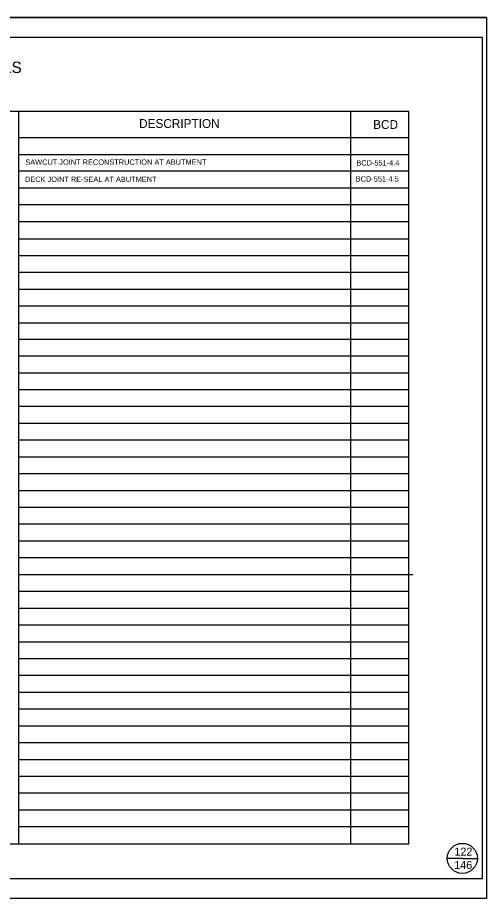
# Model space of a CAD drawing. Extents: x 499945 to 500993, y 499985 to 500745.
# Drawn here: x 500642 to 500993, y 499985 to 500645 of the extents above; entities that cross this region are included whole.
import ezdxf

# ---------------------------------------------------------------- set-up
doc = ezdxf.new("R2010")
doc.units = 0
for name, color, linetype in [('1', 7, 'Continuous'), ('39', 7, 'Continuous'), ('41', 7, 'Continuous')]:
    doc.layers.add(name, color=color, linetype=linetype)

msp = doc.modelspace()

# ---------------------------------------------------------------- linework, layer by layer
at = {"layer": '1'}
for p, q in [((500993, 500645), (499944.83, 500645)), ((500990, 500630), (500000, 500630)), ((500990, 500000), (500990, 500630)), ((500049.06, 500574.8), (500934.88, 500574.8)), ((500642.76, 500025.98), (500642.76, 500574.8)), ((500891.57, 500025.98), (500891.57, 500574.8)), ((500934.88, 500025.98), (500934.88, 500574.8)), ((500642.76, 500555.12), (500934.88, 500555.12)), ((500642.76, 500542.52), (500934.88, 500542.52)), ((500642.76, 500530.12), (500934.88, 500530.12)), ((500642.76, 500517.52), (500934.88, 500517.52)), ((500642.76, 500504.92), (500934.88, 500504.92)), ((500642.76, 500492.32), (500934.88, 500492.32)), ((500642.76, 500479.33), (500934.88, 500479.33)), ((500642.76, 500466.73), (500934.88, 500466.73)), ((500642.76, 500454.33), (500934.88, 500454.33)), ((500642.76, 500441.54), (500934.88, 500441.54)), ((500642.76, 500428.94), (500934.88, 500428.94)), ((500642.76, 500416.34), (500934.88, 500416.34)), ((500642.76, 500404.13), (500934.88, 500404.13)), ((500642.76, 500391.54), (500934.88, 500391.54)), ((500642.76, 500378.94), (500934.88, 500378.94)), ((500642.76, 500366.34), (500934.88, 500366.34)), ((500642.76, 500353.74), (500934.88, 500353.74)), ((500642.76, 500341.14), (500934.88, 500341.14)), ((500642.76, 500328.54), (500934.88, 500328.54)), ((500642.76, 500315.94), (500934.88, 500315.94)), ((500642.76, 500303.35), (500934.88, 500303.35)), ((500642.76, 500290.75), (500934.88, 500290.75)), ((500642.76, 500278.15), (500934.88, 500278.15)), ((500642.76, 500265.55), (500934.88, 500265.55)), ((500642.76, 500252.95), (500934.88, 500252.95)), ((500642.76, 500240.35), (500934.88, 500240.35)), ((500642.76, 500227.76), (500938.03, 500227.76)), ((500642.76, 500215.16), (500934.88, 500215.16)), ((500642.76, 500202.56), (500934.88, 500202.56)), ((500642.76, 500189.96), (500934.88, 500189.96)), ((500642.76, 500177.36), (500934.88, 500177.36)), ((500642.76, 500164.76), (500934.88, 500164.76)), ((500642.76, 500152.17), (500934.88, 500152.17)), ((500642.76, 500139.57), (500934.88, 500139.57)), ((500642.76, 500126.97), (500934.88, 500126.97)), ((500642.76, 500114.37), (500934.88, 500114.37)), ((500642.76, 500114.37), (500910.87, 500114.37)), ((500642.76, 500101.77), (500934.88, 500101.77)), ((500642.76, 500089.17), (500934.88, 500089.17)), ((500642.76, 500076.57), (500934.88, 500076.57)), ((500642.76, 500063.98), (500934.88, 500063.98)), ((500642.76, 500051.38), (500934.88, 500051.38)), ((500642.76, 500038.78), (500934.88, 500038.78)), ((500049.06, 500025.98), (500934.88, 500025.98)), ((500975, 500015), (500963.75, 500015)), ((500975, 500015), (500986.25, 500015)), ((500000, 500000), (500990, 500000)), ((500993, 499985), (499944.83, 499985))]:
    msp.add_line(p, q, dxfattribs=at)
msp.add_circle((500975, 500015), 11.25, dxfattribs=at)
at = {"layer": '41'}
msp.add_lwpolyline([(499944.83, 500645), (500993, 500645), (500993, 499985), (499944.83, 499985)], close=True, dxfattribs=at)

# ---------------------------------------------------------------- texts
at = {"layer": '1'}
msp.add_text('DESCRIPTION', height=6.6001, dxfattribs=at).set_placement((500732.94, 500562.35))
at = {"layer": '39'}
for s, height, p in [('INDEX FOR STANDARD BRIDGE CONSTRUCTION DETAILS', 8.5, (500325.47, 500603.48)), ('BCD', 6.6, (500908.22, 500561.6)), ('SAWCUT JOINT RECONSTRUCTION AT ABUTMENT', 4, (500647.74, 500534.72)), ('BCD-551-4.4', 4, (500895.64, 500534.17)), ('DECK JOINT RE-SEAL AT ABUTMENT', 4, (500647.49, 500521.87)), ('BCD-551-4.5', 4, (500895.14, 500522.13)), ('122', 6, (500969.1, 500017)), ('146', 6, (500968.97, 500007))]:
    msp.add_text(s, height=height, dxfattribs=at).set_placement(p)

doc.saveas('drawing.dxf')
